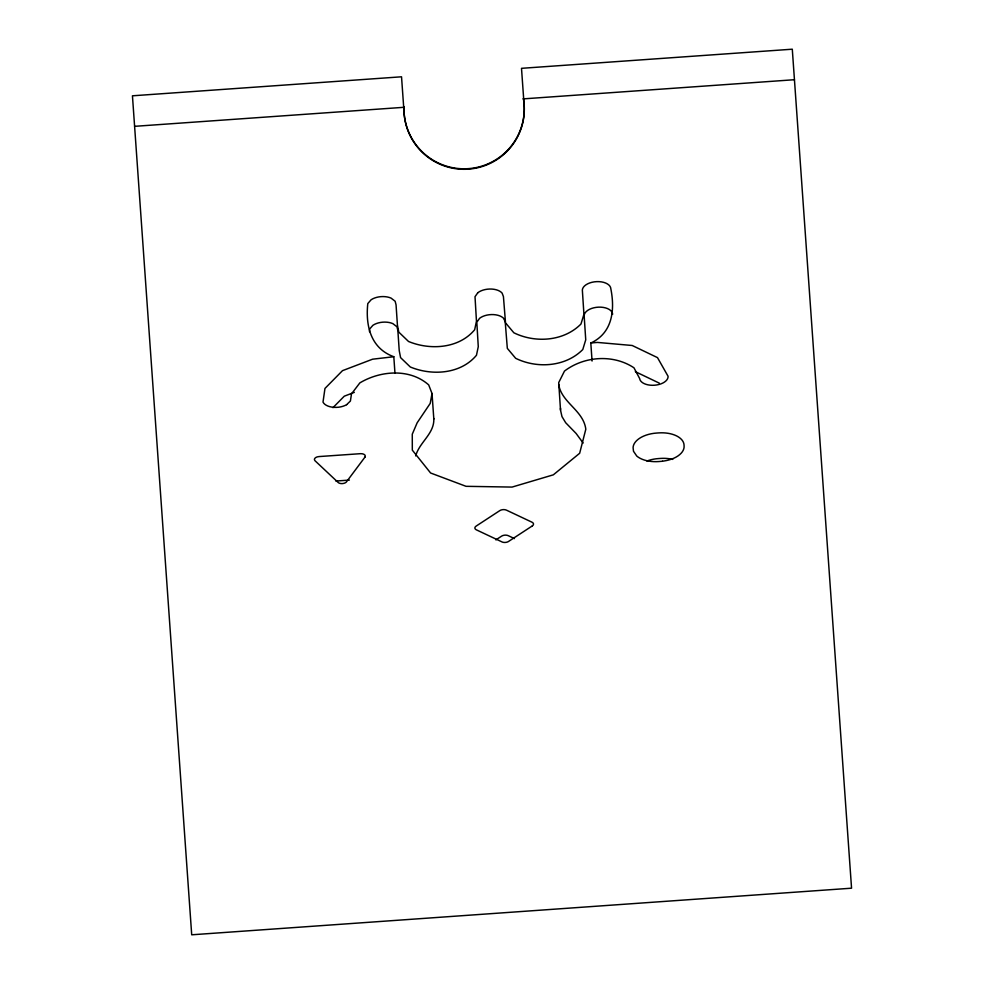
<?xml version="1.0" encoding="UTF-8"?>
<svg xmlns="http://www.w3.org/2000/svg" width="984" height="984" viewBox="0 0 984 984"><rect width="100%" height="100%" fill="white"/><g stroke="black" fill="none" stroke-linecap="round" stroke-linejoin="round"><path stroke-width="1.48" d="M369.48 331.731L369.603 329.099L372.887 325.323A14.256 7.983 -4 0 1 392.862 323.638L396.946 326.774L397.856 330.403L399.221 350.562L400.574 357.623L410.328 367.007C431.951 375.937 460.697 374.191 476.465 355.261L478.273 346.7L476.822 322.223L479.589 318.312A14.28 7.995 -4 0 1 503.919 318.644M583.131 443.046L576.144 433.501L565.689 422.739L561.975 416.601L560.511 410.094L558.715 382.591L564.484 371.079C584.078 356.122 613.216 353.994 633.967 367.807L639.625 378.496A14.268 7.983 -4 0 0 654.581 385.224A14.268 7.983 -4 0 0 668.074 376.282L657.496 357.623L632.208 345.495L597.546 342.432A71.684 40.123 -4 0 0 590.806 343.035L592.073 361.042M560.511 410.094L560.523 408.114M415.703 455.912C419.27 442.357 434.301 433.858 433.821 419.024L432.025 393.502L428.692 384.904C409.811 368.201 380.451 370.55 359.849 382.899L351.497 393.871L350.402 401.041L346.626 404.658M477.781 292.789L475.014 296.701L476.465 321.178L474.669 329.738C458.901 348.668 430.156 350.415 408.532 341.485L398.778 332.1L397.413 325.04L396.06 304.88L395.137 301.252L391.066 298.115A14.256 7.983 -4 0 0 371.079 299.8L367.795 303.576C365.421 325.741 370.747 348.41 393.809 356.725L394.965 373.243M332.949 407.683L344.289 396.183L354.326 392.358M590.806 343.035C612.761 332.863 614.988 309.775 610.83 288.743A14.28 7.995 -4 0 0 596.734 281.633A14.28 7.995 -4 0 0 582.343 289.96L583.93 314.29L580.978 324.007C563.758 341.423 535.21 343.281 513.845 332.776L505.518 322.838L503.427 296.59L502.123 293.121A14.28 7.995 -4 0 0 477.769 292.777M495.874 539.896L501.619 536.132A4.736 2.657 -4 0 1 508.248 535.665L514.447 538.592M662.429 461.25L658.567 461.558A24.379 13.641 -4 0 1 646.955 460.746A24.674 13.813 -4 0 1 636.783 456.072L633.499 451.275L633.093 447.745A24.366 13.641 -4 0 1 637.288 440.032A24.662 13.801 -4 0 1 643.782 436.047A24.366 13.641 -4 0 1 656.722 433.046L658.665 432.911A24.354 13.641 -4 0 1 672.281 434.239A24.625 13.788 -4 0 1 681.543 439.491A24.354 13.641 -4 0 1 683.991 444.547L684.101 446.023A24.354 13.641 -4 0 1 681.125 453.267A24.662 13.813 -4 0 1 671.445 459.196M403.661 106.875L403.993 107.305A60.209 60.196 -12.7 0 0 404.117 113.369L404.129 113.455A60.172 60.172 -4 0 0 471.447 168.854A60.172 60.172 -4 0 0 523.439 98.867L523.636 98.412M134.599 126.333L403.993 107.305M523.439 98.867L794.457 79.716M335.876 481.041L349.382 480.094M393.809 356.725L372.592 359.197L342.493 370.661L324.966 388.446L323.01 402.099A14.28 7.995 -4 0 0 346.639 404.67M635.344 371.657L659.305 383.145M503.931 318.644L505.235 322.112L507.326 348.361L515.653 358.299C537.018 368.803 565.554 366.946 582.786 349.529L585.738 339.812L584.139 315.483A14.28 7.995 -4 0 1 598.53 307.156A14.28 7.995 -4 0 1 612.638 314.265M433.821 419.024L433.673 418.36M558.715 384.572C561.569 402.739 583.414 410.291 585.812 429.221L579.662 453.267L553.34 474.829L512.061 487.08L466.035 486.317L430.598 472.997L412.321 450.143L412.271 434.202L417.167 422.776L430.217 403.391L432.025 393.502M523.673 98.843L521.508 68.326L792.292 49.2L851.554 888.195L191.708 934.8L132.446 95.805L401.534 76.801L403.698 107.317M671.555 459.122A24.354 13.641 -4 0 1 662.539 461.176M523.414 98.425A60.172 60.172 -3.7 0 1 471.41 168.35A60.172 60.172 -3.7 0 1 404.092 113.012L404.092 112.902A60.209 60.196 -7.6 0 1 403.957 106.862M672.736 459.405A24.625 13.788 -4 0 0 669.895 458.827A24.354 13.641 -4 0 0 660.461 458.433L658.53 458.569A24.366 13.641 -4 0 0 646.894 461.041M364.966 457.117L346.356 482.012A4.736 2.657 -4 0 1 342.752 483.538L342.088 483.599A4.736 2.657 -4 0 1 338.262 482.578L314.917 460.647A4.748 2.657 -4 0 1 318.976 456.576L360.39 453.686A4.748 2.657 -4 0 1 364.966 457.117M532.369 525.874L508.248 541.643A4.736 2.644 -4 0 1 502.344 542.086L476.182 529.749A4.748 2.657 -4 0 1 476.182 526.071L499.823 510.61A4.736 2.657 -4 0 1 506.44 510.142L531.95 522.184A4.748 2.657 -4 0 1 532.369 525.874"/></g></svg>
